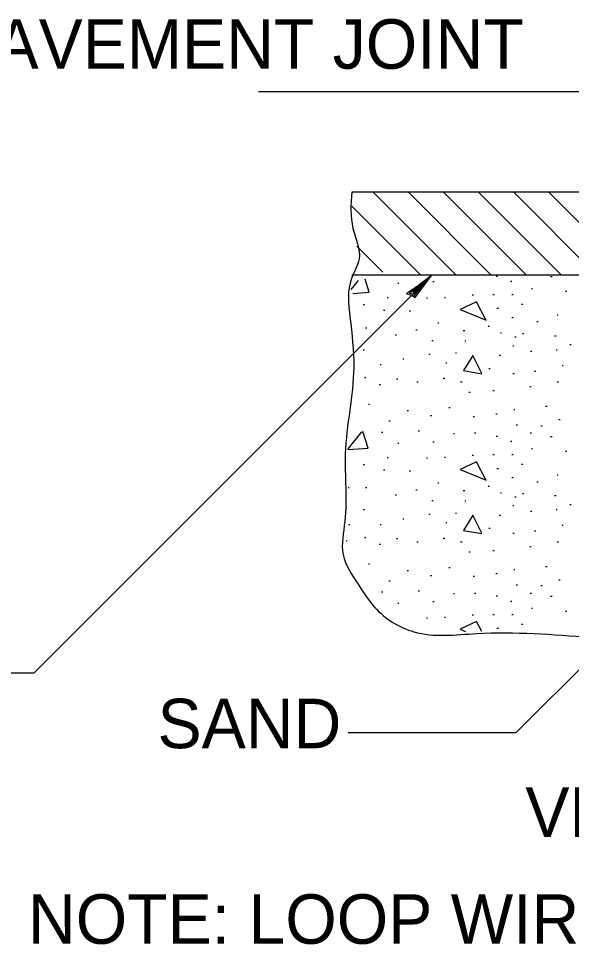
# Model space of a CAD drawing. Extents: x 17216 to 18874, y 6612 to 8544.
# Drawn here: x 18784.89 to 18807.25, y 8221.24 to 8258.68 of the extents above; entities that cross this region are included whole.
import ezdxf

# ---------------------------------------------------------------- set-up
doc = ezdxf.new("R2010")
doc.units = 0
for name, color, linetype in [('Design_EX_Roadway Notes', 7, 'Continuous'), ('Removal_Items', 7, 'Continuous'), ('Signals_PR_Detector Loop', 7, 'Continuous')]:
    doc.layers.add(name, color=color, linetype=linetype)

msp = doc.modelspace()

# ---------------------------------------------------------------- linework, layer by layer
at = {"layer": 'Design_EX_Roadway Notes'}
for p, q in [((18814.713, 8255.712), (18794.593, 8255.712)), ((18785.505, 8232.204), (18801.603, 8248.302)), ((18805.003, 8229.792), (18817.003, 8241.802)), ((18785.505, 8232.204), (18766.554, 8232.204)), ((18805.003, 8229.792), (18798.223, 8229.792))]:
    msp.add_line(p, q, dxfattribs=at)
msp.add_lwpolyline([(18800.783, 8247.492), (18800.933, 8247.402), (18801.223, 8247.802), (18801.603, 8248.302), (18801.063, 8247.892), (18800.583, 8247.552), (18800.783, 8247.492), (18800.893, 8247.462), (18801.313, 8248.012), (18800.693, 8247.572), (18800.873, 8247.552), (18801.073, 8247.782), (18800.833, 8247.602)], dxfattribs=at)
at = {"layer": 'Removal_Items'}
for p, q in [((18801.693, 8248.032), (18801.643, 8248.032)), ((18804.253, 8248.252), (18804.203, 8248.252)), ((18804.843, 8248.042), (18804.783, 8248.042)), ((18806.463, 8248.242), (18806.403, 8248.242)), ((18800.263, 8247.962), (18800.223, 8247.962)), ((18805.673, 8247.752), (18805.633, 8247.752)), ((18807.063, 8247.642), (18807.003, 8247.642)), ((18799.833, 8247.382), (18799.793, 8247.382)), ((18801.433, 8247.372), (18801.383, 8247.372)), ((18802.153, 8247.392), (18802.113, 8247.392)), ((18803.283, 8247.492), (18803.233, 8247.492)), ((18804.123, 8247.502), (18804.063, 8247.502)), ((18804.893, 8247.502), (18804.843, 8247.502)), ((18798.883, 8247.102), (18798.823, 8247.102)), ((18799.703, 8246.872), (18799.653, 8246.872)), ((18804.293, 8246.952), (18804.233, 8246.952)), ((18805.283, 8247.122), (18805.233, 8247.122)), ((18800.733, 8246.842), (18800.683, 8246.842)), ((18804.893, 8246.572), (18804.843, 8246.572)), ((18806.713, 8246.682), (18806.663, 8246.682)), ((18798.973, 8246.162), (18798.923, 8246.162)), ((18801.883, 8246.362), (18801.843, 8246.362)), ((18803.933, 8246.232), (18803.883, 8246.232)), ((18805.903, 8246.412), (18805.853, 8246.412)), ((18800.173, 8245.872), (18800.123, 8245.872)), ((18801.003, 8246.082), (18800.953, 8246.082)), ((18802.933, 8246.052), (18802.873, 8246.052)), ((18804.413, 8245.952), (18804.373, 8245.952)), ((18805.013, 8245.792), (18804.963, 8245.792)), ((18805.323, 8245.932), (18805.273, 8245.932)), ((18806.623, 8245.842), (18806.563, 8245.842)), ((18801.653, 8245.652), (18801.603, 8245.652)), ((18802.983, 8245.632), (18802.933, 8245.632)), ((18804.923, 8245.432), (18804.873, 8245.432)), ((18807.233, 8245.482), (18807.183, 8245.482)), ((18798.883, 8245.272), (18798.823, 8245.272)), ((18801.533, 8245.092), (18801.483, 8245.092)), ((18802.603, 8245.152), (18802.553, 8245.152)), ((18804.373, 8245.052), (18804.323, 8245.052)), ((18805.643, 8245.222), (18805.593, 8245.222)), ((18806.673, 8245.272), (18806.623, 8245.272)), ((18799.553, 8244.672), (18799.513, 8244.672)), ((18800.473, 8244.902), (18800.423, 8244.902)), ((18802.213, 8244.752), (18802.163, 8244.752)), ((18806.913, 8244.642), (18806.873, 8244.642)), ((18803.963, 8244.522), (18803.913, 8244.522)), ((18804.933, 8244.312), (18804.883, 8244.312)), ((18805.813, 8244.412), (18805.753, 8244.412)), ((18798.933, 8244.152), (18798.883, 8244.152)), ((18799.523, 8243.872), (18799.473, 8243.872)), ((18800.233, 8244.102), (18800.173, 8244.102)), ((18801.053, 8243.972), (18800.993, 8243.972)), ((18802.123, 8244.132), (18802.063, 8244.132)), ((18802.823, 8243.972), (18802.763, 8243.972)), ((18806.723, 8243.972), (18806.663, 8243.972)), ((18803.153, 8243.562), (18803.103, 8243.562)), ((18804.123, 8243.632), (18804.063, 8243.632)), ((18805.613, 8243.792), (18805.563, 8243.792)), ((18799.083, 8243.072), (18799.043, 8243.072)), ((18800.663, 8242.812), (18800.603, 8242.812)), ((18802.343, 8242.942), (18802.293, 8242.942)), ((18804.963, 8242.852), (18804.923, 8242.852)), ((18806.263, 8242.992), (18806.203, 8242.992)), ((18799.913, 8242.402), (18799.863, 8242.402)), ((18801.603, 8242.622), (18801.543, 8242.622)), ((18803.323, 8242.572), (18803.273, 8242.572)), ((18804.243, 8242.682), (18804.193, 8242.682)), ((18806.793, 8242.452), (18806.733, 8242.452)), ((18805.063, 8242.232), (18805.013, 8242.232)), ((18806.063, 8242.202), (18806.013, 8242.202)), ((18799.623, 8241.942), (18799.573, 8241.942)), ((18801.103, 8241.992), (18801.053, 8241.992)), ((18802.523, 8241.882), (18802.483, 8241.882)), ((18803.383, 8241.912), (18803.323, 8241.912)), ((18804.253, 8241.782), (18804.203, 8241.782)), ((18805.633, 8241.912), (18805.583, 8241.912)), ((18806.463, 8241.772), (18806.403, 8241.772)), ((18800.263, 8241.492), (18800.223, 8241.492)), ((18801.693, 8241.552), (18801.643, 8241.552)), ((18804.843, 8241.582), (18804.783, 8241.582)), ((18805.673, 8241.282), (18805.633, 8241.282)), ((18799.833, 8240.912), (18799.793, 8240.912)), ((18801.433, 8240.902), (18801.383, 8240.902)), ((18802.153, 8240.932), (18802.113, 8240.932)), ((18803.283, 8241.012), (18803.233, 8241.012)), ((18804.123, 8241.042), (18804.063, 8241.042)), ((18804.893, 8241.042), (18804.843, 8241.042)), ((18807.063, 8241.172), (18807.003, 8241.172)), ((18798.883, 8240.632), (18798.823, 8240.632)), ((18805.283, 8240.652), (18805.233, 8240.652)), ((18799.703, 8240.412), (18799.653, 8240.412)), ((18800.733, 8240.372), (18800.683, 8240.372)), ((18804.293, 8240.472), (18804.233, 8240.472)), ((18806.713, 8240.212), (18806.663, 8240.212)), ((18801.883, 8239.892), (18801.843, 8239.892)), ((18803.933, 8239.762), (18803.883, 8239.762)), ((18804.893, 8240.102), (18804.843, 8240.102)), ((18805.903, 8239.932), (18805.853, 8239.932)), ((18798.263, 8239.702), (18798.213, 8239.702)), ((18798.973, 8239.702), (18798.923, 8239.702)), ((18800.173, 8239.402), (18800.123, 8239.402)), ((18801.003, 8239.612), (18800.953, 8239.612)), ((18802.933, 8239.582), (18802.873, 8239.582)), ((18804.413, 8239.482), (18804.373, 8239.482)), ((18805.323, 8239.462), (18805.273, 8239.462)), ((18806.623, 8239.382), (18806.563, 8239.382)), ((18801.653, 8239.182), (18801.603, 8239.182)), ((18802.983, 8239.162), (18802.933, 8239.162)), ((18805.013, 8239.332), (18804.963, 8239.332)), ((18807.233, 8239.012), (18807.183, 8239.012)), ((18798.883, 8238.812), (18798.823, 8238.812)), ((18802.603, 8238.672), (18802.553, 8238.672)), ((18804.923, 8238.972), (18804.873, 8238.972)), ((18805.643, 8238.752), (18805.593, 8238.752)), ((18806.673, 8238.812), (18806.623, 8238.812)), ((18800.473, 8238.442), (18800.423, 8238.442)), ((18801.533, 8238.622), (18801.483, 8238.622)), ((18802.213, 8238.292), (18802.163, 8238.292)), ((18804.373, 8238.592), (18804.323, 8238.592)), ((18798.283, 8238.202), (18798.233, 8238.202)), ((18799.553, 8238.202), (18799.513, 8238.202)), ((18803.963, 8238.062), (18803.913, 8238.062)), ((18805.813, 8237.952), (18805.753, 8237.952)), ((18806.913, 8238.182), (18806.873, 8238.182)), ((18798.183, 8237.542), (18798.133, 8237.542)), ((18798.933, 8237.682), (18798.883, 8237.682)), ((18800.233, 8237.642), (18800.173, 8237.642)), ((18801.053, 8237.512), (18800.993, 8237.512)), ((18802.123, 8237.662), (18802.063, 8237.662)), ((18802.823, 8237.512), (18802.763, 8237.512)), ((18804.933, 8237.852), (18804.883, 8237.852)), ((18806.723, 8237.512), (18806.663, 8237.512)), ((18799.523, 8237.412), (18799.473, 8237.412)), ((18804.123, 8237.162), (18804.063, 8237.162)), ((18805.613, 8237.322), (18805.563, 8237.322)), ((18803.153, 8237.102), (18803.103, 8237.102)), ((18799.083, 8236.612), (18799.043, 8236.612)), ((18802.343, 8236.472), (18802.293, 8236.472)), ((18804.963, 8236.392), (18804.923, 8236.392)), ((18806.263, 8236.512), (18806.203, 8236.512)), ((18800.663, 8236.342), (18800.603, 8236.342)), ((18801.603, 8236.152), (18801.543, 8236.152)), ((18803.323, 8236.112), (18803.273, 8236.112)), ((18804.243, 8236.222), (18804.193, 8236.222)), ((18799.913, 8235.932), (18799.863, 8235.932)), ((18805.063, 8235.762), (18805.013, 8235.762)), ((18806.063, 8235.742), (18806.013, 8235.742)), ((18806.793, 8235.972), (18806.733, 8235.972)), ((18799.623, 8235.482), (18799.573, 8235.482)), ((18801.103, 8235.532), (18801.053, 8235.532)), ((18802.523, 8235.422), (18802.483, 8235.422)), ((18803.383, 8235.432), (18803.323, 8235.432)), ((18804.253, 8235.322), (18804.203, 8235.322)), ((18805.633, 8235.432), (18805.583, 8235.432)), ((18806.463, 8235.312), (18806.403, 8235.312)), ((18800.263, 8235.032), (18800.223, 8235.032)), ((18801.693, 8235.092), (18801.643, 8235.092)), ((18804.843, 8235.112), (18804.783, 8235.112)), ((18803.283, 8234.552), (18803.233, 8234.552)), ((18804.123, 8234.572), (18804.063, 8234.572)), ((18804.893, 8234.572), (18804.843, 8234.572)), ((18805.673, 8234.822), (18805.633, 8234.822)), ((18807.063, 8234.702), (18807.003, 8234.702)), ((18801.433, 8234.432), (18801.383, 8234.432)), ((18802.153, 8234.462), (18802.113, 8234.462)), ((18805.283, 8234.182), (18805.233, 8234.182)), ((18804.293, 8234.012), (18804.233, 8234.012))]:
    msp.add_line(p, q, dxfattribs=at)
for points in [[(18802.583, 8248.302), (18799.233, 8251.662)], [(18804.003, 8248.302), (18800.653, 8251.662)], [(18805.423, 8248.302), (18802.073, 8251.662)], [(18806.843, 8248.302), (18803.493, 8251.662)], [(18808.263, 8248.302), (18804.923, 8251.662)], [(18809.693, 8248.302), (18806.333, 8251.662)], [(18801.163, 8248.302), (18798.363, 8251.092)], [(18799.623, 8248.422), (18798.563, 8249.472)], [(18798.623, 8248.082), (18798.323, 8247.722)], [(18799.063, 8247.612), (18798.903, 8248.142)], [(18798.403, 8247.562), (18799.063, 8247.612)], [(18803.783, 8246.492), (18803.413, 8247.232), (18802.753, 8246.922), (18803.793, 8246.482)], [(18803.623, 8244.332), (18803.263, 8245.062), (18802.883, 8244.452), (18803.623, 8244.312)], [(18798.763, 8241.962), (18798.203, 8241.282)], [(18799.023, 8241.302), (18798.813, 8241.982)], [(18798.203, 8241.252), (18799.023, 8241.302)], [(18803.783, 8240.022), (18803.413, 8240.762), (18802.753, 8240.452), (18803.793, 8240.012)], [(18803.623, 8237.872), (18803.263, 8238.602), (18802.883, 8237.982), (18803.623, 8237.852)], [(18803.413, 8234.302), (18802.753, 8233.992)], [(18803.623, 8233.892), (18803.413, 8234.302)], [(18802.753, 8233.992), (18802.963, 8233.892)]]:
    msp.add_lwpolyline(points, dxfattribs=at)
at = {"layer": 'Signals_PR_Detector Loop'}
for p, q in [((18818.773, 8251.662), (18798.363, 8251.662)), ((18814.293, 8248.302), (18798.363, 8248.302))]:
    msp.add_line(p, q, dxfattribs=at)
msp.add_spline([(18798.363, 8251.662), (18798.413, 8250.192), (18798.663, 8248.962), (18798.353, 8248.172), (18798.293, 8246.602), (18798.443, 8244.582), (18798.103, 8241.082), (18798.083, 8238.352), (18798.013, 8237.002), (18798.623, 8235.802), (18799.303, 8234.862), (18800.873, 8233.882), (18803.413, 8233.812), (18808.013, 8233.662), (18812.553, 8233.412), (18816.883, 8233.472), (18818.883, 8233.692), (18820.053, 8233.798)], degree=3, dxfattribs=at)

# ---------------------------------------------------------------- texts
at = {"layer": 'Design_EX_Roadway Notes'}
for s, p in [('PAVEMENT JOINT', (18782.138, 8256.652)), ('SAND', (18790.512, 8229.175)), ('VERTICAL SECTION', (18805.383, 8225.59)), ('NOTE: LOOP WIRE MUST FOLLOW SAW CUT', (18785.275, 8221.267))]:
    msp.add_text(s, height=2, dxfattribs=at).set_placement(p)

doc.saveas('drawing.dxf')
